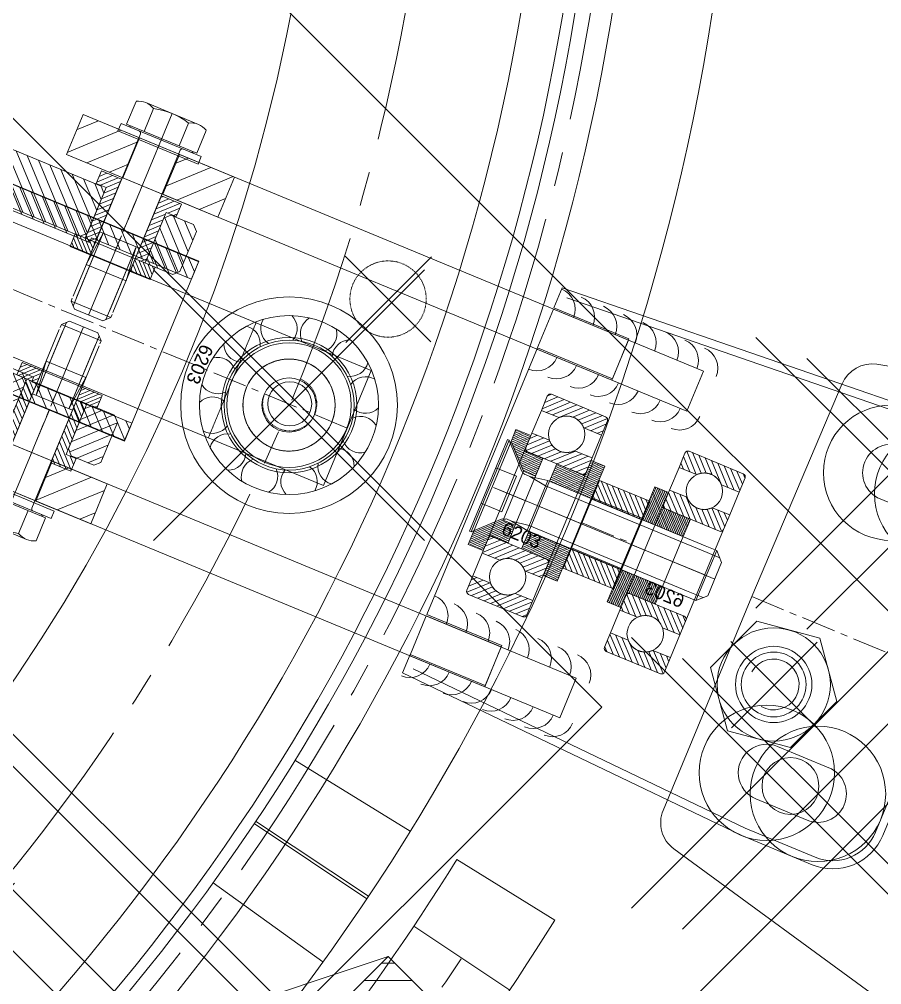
# Model space of a CAD drawing. Extents: x -3873 to 164127, y 7129 to 96529.
# Drawn here: x 84324.3 to 84483.5, y 64057.2 to 64235.5 of the extents above; entities that cross this region are included whole.
import ezdxf

# ---------------------------------------------------------------- set-up
doc = ezdxf.new("R2010")
doc.units = 0
doc.header["$PDMODE"] = 35
doc.header["$PDSIZE"] = 25
for name, pattern in [('CENTER', [50.8, 31.75, -6.35, 6.35, -6.35]), ('CENTRE', [50.8, 31.75, -6.35, 6.35, -6.35]), ('DASHED', [0.2068, 0.1655, -0.0413])]:
    doc.linetypes.add(name, pattern=pattern)
doc.layers.get('0').update_dxf_attribs({"linetype": 'CONTINUOUS'})
doc.layers.get('Defpoints').update_dxf_attribs({"linetype": 'CONTINUOUS'})
doc.layers.add('AM_5', color=3, linetype='CONTINUOUS', lineweight=25)
doc.layers.add('LAYOUT Kromeka', color=1, linetype='CONTINUOUS', lineweight=5)
doc.dimstyles.new('ISO-25$0', dxfattribs={"dimtxt": 2.498, "dimasz": 2.5, "dimexe": 1.25, "dimexo": 0.625, "dimtad": 1, "dimdec": 1, "dimtxsty": 'Standard', "dimcen": 2.5, "dimclrd": 252, "dimclre": 252, "dimclrt": 1, "dimadec": 0, "dimazin": 0, "dimtfac": 1, "dimtmove": 2, "dimatfit": 3, "dimfxl": 0, "dimarcsym": 0})
pattern_1 = [(45, (-51801.0656, 3983.2469), (-1.122532015, 1.122532015), [])]
pattern_2 = [(135, (-61698.3186, -18096.7604), (-2.24506403, -2.24506403), [])]

# ---------------------------------------------------------------- blocks, each defined once
blk = doc.blocks.new('M12-ust')
for p, q in [((-10.46, 6.04), (0, 12.08)), ((0, 12.08), (10.46, 6.04)), ((-10.46, -6.04), (-10.46, 6.04)), ((10.46, 6.04), (10.46, -6.04)), ((0, -12.08), (-10.46, -6.04)), ((10.46, -6.04), (0, -12.08))]:
    blk.add_line(p, q)
for radius in [10.46, 5.98]:
    blk.add_circle((0, 0), radius)
blk.add_arc((0, 0), 4.69, 285.0002, 195)
at = {"flags": 9}
blk.add_attdef('COPYRIGHT', (0, 0), '', height=0.000000000299, dxfattribs=at)
blk = doc.blocks.new('LC-4-UST')
at = {"linetype": 'Continuous', "ltscale": 0.2}
for p, q in [((-17.47, 85), (-17.47, 75)), ((-22.47, 80), (-12.47, 80)), ((-17.47, 25), (-17.47, 15)), ((-22.47, 20), (-12.47, 20))]:
    blk.add_line(p, q, dxfattribs=at)
at = {"lineweight": 25}
blk.add_lwpolyline([(-32.47, 105), (-32.47, -5), (87.52, -5), (87.52, 105)], close=True, dxfattribs=at)
at = {"linetype": 'Continuous', "ltscale": 0.2}
for centre in [(-17.47, 80), (-17.47, 20)]:
    blk.add_circle(centre, 4, dxfattribs=at)
at = {"linetype": 'DASHED', "ltscale": 0.2}
for centre in [(-17.47, 80), (-17.47, 20)]:
    blk.add_arc(centre, 5, 90, 360, dxfattribs=at)
blk = doc.blocks.new('LC KAIDESI-UST')
at = {"linetype": 'Continuous', "ltscale": 0.2}
for p, q in [((-11.19, 357.42), (-11.19, 335.02)), ((89.51, 357.42), (89.51, 335.02)), ((-0.13, 346.22), (-22.54, 346.22)), ((100.57, 346.22), (78.16, 346.22))]:
    blk.add_line(p, q, dxfattribs=at)
at = {"lineweight": 25}
for points in [[(119.84, 370.77), (-142.21, 370.77)], [(119.84, 0), (119.84, 370.77)], [(69.9, 320.83), (-92.27, 320.83)], [(69.9, 216.71), (69.9, 320.83)], [(69.9, 236.18), (-7.62, 236.18)]]:
    blk.add_lwpolyline(points, dxfattribs=at)
at = {"linetype": 'DASHED', "ltscale": 0.2}
blk.add_circle((-11.33, 346.22), 7.05, dxfattribs=at)
at = {"linetype": 'Continuous', "ltscale": 0.2}
blk.add_circle((89.37, 346.22), 7.05, dxfattribs=at)
for name, p in [('M12-ust', (89.37, 346.22)), ('LC-4-UST', (-7.62, 135.39))]:
    blk.add_blockref(name, p, dxfattribs=at)
blk = doc.blocks.new('LC-2-UST')
at = {"linetype": 'Continuous', "ltscale": 0.2}
h = blk.add_hatch(dxfattribs=at)
h.set_pattern_fill('ANSI31', color=256, angle=90, style=0)
h.set_pattern_definition([(135, (6165.523, -26455.2393), (-2.24506403, -2.24506403), [])])
h.paths.add_polyline_path([(-65, 0.71), (-75, 0.71), (-75, 25.71), (-65, 25.71)])
h = blk.add_hatch(dxfattribs=at)
h.set_pattern_fill('ANSI31', color=256, angle=90, style=0)
h.set_pattern_definition([(135, (6305.523, -26455.2772), (-2.24506403, -2.24506403), [])])
h.paths.add_polyline_path([(75, 0.68), (65, 0.68), (65, 25.68), (75, 25.68)])
for p, q in [((65, 25.68), (-65, 25.71)), ((0, -9.15), (0, -1.39)), ((-3.88, -5.27), (3.88, -5.27)), ((0, -28.15), (0, -20.39)), ((-3.88, -24.27), (3.88, -24.27))]:
    blk.add_line(p, q, dxfattribs=at)
for points in [[(-65, 0.71), (-75, 0.71), (-75, 25.71), (-65, 25.71)], [(75, 0.68), (65, 0.68), (65, 25.68), (75, 25.68)]]:
    blk.add_lwpolyline(points, close=True, dxfattribs=at)
blk.add_lwpolyline([(-15, -29.23), (-75, 0.71), (-75, 25.71), (75, 25.68), (75, 0.68), (15, -29.23), (-15, -29.23)], dxfattribs=at)
for centre in [(0, -5.27), (0, -24.27)]:
    blk.add_circle(centre, 3.5, dxfattribs=at)
blk = doc.blocks.new('LC-1-UST')
at = {"linetype": 'Continuous', "ltscale": 0.2}
for p, q in [((-100.24, 15.79, 109.55), (-96.09, -5.09, 109.55)), ((71.89, 15.81, 109.55), (67.74, -5.06, 109.55)), ((-115.29, 12.52, 109.55), (-110.41, -8.2, 109.55)), ((86.93, 12.54, 109.55), (82.06, -8.17, 109.55))]:
    blk.add_line(p, q, dxfattribs=at)
for radius in [441.15, 419.87]:
    blk.add_arc((-14.12, -416.88, 109.55), radius, 76.758, 103.258, dxfattribs=at)
at = {"linetype": 'CENTER', "ltscale": 0.2}
blk.add_arc((-14.12, -416.88, 109.55), 430.51, 78.758, 101.258, dxfattribs=at)
blk = doc.blocks.new('LC kolu-ust')
at = {"linetype": 'Continuous', "ltscale": 0.2, "rotation": 270}
for name, p in [('LC-1-UST', (-7.86, -13.82)), ('LC-2-UST', (-13.05, 0))]:
    blk.add_blockref(name, p, dxfattribs=at)
blk = doc.blocks.new('SW_CENTERMARKSYMBOL_1')
at = {"linetype": 'Continuous', "lineweight": 0}
for p, q in [((0, 2.5), (0, 5)), ((0, 0), (0, 2.5)), ((-2.5, 0), (-5, 0)), ((0, 0), (-2.5, 0)), ((0, 0), (0, -2.5)), ((0, 0), (2.5, 0)), ((2.5, 0), (5, 0)), ((0, -2.5), (0, -5))]:
    blk.add_line(p, q, dxfattribs=at)
blk = doc.blocks.new('SW_CENTERMARKSYMBOL_2')
at = {"linetype": 'Continuous', "lineweight": 0}
for p, q in [((0, 2.5), (0, 5)), ((0, 0), (0, 2.5)), ((-2.5, 0), (-5, 0)), ((0, 0), (-2.5, 0)), ((0, 0), (0, -2.5)), ((0, 0), (2.5, 0)), ((2.5, 0), (5, 0)), ((0, -2.5), (0, -5))]:
    blk.add_line(p, q, dxfattribs=at)
blk = doc.blocks.new('SW_CENTERMARKSYMBOL_3')
at = {"linetype": 'Continuous', "lineweight": 0}
for p, q in [((0, 2.5), (0, 5)), ((0, 0), (0, 2.5)), ((-2.5, 0), (-5, 0)), ((0, 0), (-2.5, 0)), ((0, 0), (0, -2.5)), ((0, 0), (2.5, 0)), ((2.5, 0), (5, 0)), ((0, -2.5), (0, -5))]:
    blk.add_line(p, q, dxfattribs=at)
blk = doc.blocks.new('LC HPS30 kg-SS-UST')
at = {"linetype": 'Continuous', "lineweight": 15}
for p, q in [((0, -9.25), (0, 9.25)), ((0, 9.25), (44.44, 9.25)), ((44.44, -9.25), (44.44, 9.25)), ((44.44, 9.25), (53.49, 9.25)), ((53.49, -9.25), (53.49, 9.25)), ((53.49, 9.25), (76.51, 9.25)), ((76.51, -9.25), (76.51, 9.25)), ((76.51, 9.25), (85.56, 9.25)), ((85.56, -9.25), (85.56, 9.25)), ((85.56, 9.25), (130, 9.25)), ((130, -9.25), (130, 9.25)), ((155, 4), (130, 4)), ((155, 4), (155, -4)), ((130, -4), (155, -4)), ((0, -9.25), (44.44, -9.25)), ((44.44, -9.25), (53.49, -9.25)), ((53.49, -9.25), (76.51, -9.25)), ((76.51, -9.25), (85.56, -9.25)), ((85.56, -9.25), (130, -9.25))]:
    blk.add_line(p, q, dxfattribs=at)
at = {"linetype": 'Continuous', "lineweight": 15, "flags": 128}
blk.add_lwpolyline([(218.7, -3), (218.86, -2.99), (219.4, -2.87), (219.91, -2.6), (220.35, -2.18), (220.71, -1.65), (220.96, -1.03), (221.09, -0.35), (221.09, 0.35), (220.96, 1.03), (220.71, 1.65), (220.35, 2.18), (219.91, 2.6), (219.4, 2.87), (218.86, 2.99), (218.72, 3)], dxfattribs=at)
at = {"linetype": 'Continuous', "lineweight": 15}
for centre in [(13.5, 0), (32.5, 0), (97.5, 0), (116.5, 0)]:
    blk.add_circle(centre, 2.5, dxfattribs=at)
at = {"linetype": 'Continuous', "lineweight": 0}
for centre in [(13.5, 0), (32.5, 0), (97.5, 0), (116.5, 0)]:
    blk.add_arc(centre, 3, 255, 195, dxfattribs=at)
at = {"linetype": 'Continuous', "lineweight": 15}
for points, knots in [([(218.72, 3), (218.2, 3), (217.21, 3), (215.33, 3), (213.2, 3), (210.88, 3), (208.75, 3), (206.84, 3), (205.02, 3), (203.25, 3), (201.45, 3), (199.49, 3), (197.36, 3), (195.07, 3), (192.84, 3), (190.71, 3), (188.74, 3), (186.57, 3), (184.28, 3), (181.89, 3), (179.67, 3), (177.86, 3), (176.41, 3), (175.19, 3), (173.64, 3), (171.91, 3), (170.03, 3), (168.03, 3), (165.87, 3), (163.54, 3), (161.06, 3), (158.17, 3), (156.11, 3), (155, 3)], [0, 0, 0, 0, 0.027794, 0.053234, 0.089685, 0.122831, 0.152906, 0.179806, 0.20336, 0.229271, 0.254031, 0.278987, 0.311497, 0.343968, 0.376127, 0.408171, 0.440798, 0.474313, 0.526211, 0.578644, 0.627524, 0.668786, 0.687114, 0.707655, 0.732627, 0.7628, 0.786691, 0.814654, 0.848013, 0.877605, 0.912088, 0.952494, 1, 1, 1, 1]), ([(155, -3), (155.93, -3), (157.68, -3), (160.15, -3), (162.32, -3), (164.38, -3), (166.34, -3), (168.18, -3), (169.94, -3), (171.58, -3), (173.56, -3), (175.73, -3), (178.12, -3), (180.45, -3), (182.79, -3), (184.98, -3), (187.02, -3), (188.87, -3), (190.84, -3), (192.91, -3), (195.02, -3), (196.92, -3), (198.68, -3), (200.44, -3), (202.57, -3), (204.79, -3), (207.02, -3), (209.17, -3), (211.25, -3), (213.24, -3), (215.09, -3), (216.98, -3), (218.12, -3), (218.72, -3)], [0, 0, 0, 0, 0.039937, 0.074632, 0.104834, 0.131205, 0.161394, 0.186953, 0.208812, 0.236173, 0.258442, 0.298308, 0.341676, 0.390242, 0.441779, 0.493799, 0.527997, 0.56141, 0.593913, 0.6254, 0.655662, 0.684989, 0.706377, 0.729656, 0.759351, 0.795519, 0.823072, 0.853178, 0.885657, 0.911551, 0.938902, 0.968115, 1, 1, 1, 1])]:
    blk.add_open_spline(points, degree=3, knots=knots, dxfattribs=at)
at = {"linetype": 'Continuous', "lineweight": 0}
for name, p in [('SW_CENTERMARKSYMBOL_3', (13.5, 0)), ('SW_CENTERMARKSYMBOL_2', (32.5, 0)), ('SW_CENTERMARKSYMBOL_1', (97.5, 0)), ('SW_CENTERMARKSYMBOL_1', (116.5, 0))]:
    blk.add_blockref(name, p, dxfattribs=at)
blk = doc.blocks.new('LC-MONTAJ-ust')
at = {"linetype": 'Continuous', "ltscale": 0.2}
blk.add_blockref('LC kolu-ust', (-12.51, -0.92, -109.55), dxfattribs=at)
at = {"linetype": 'Continuous', "ltscale": 0.2, "rotation": 179.9999999999999}
blk.add_blockref('LC HPS30 kg-SS-UST', (-17.33, -0.92, -109.55), dxfattribs=at)
blk = doc.blocks.new('LC KAIDESI-MONTAJ-UST')
at = {"linetype": 'Continuous'}
blk.add_blockref('LC KAIDESI-UST', (142.21, -185.39), dxfattribs=at)
at = {"linetype": 'Continuous', "ltscale": 0.2}
blk.add_blockref('LC-MONTAJ-ust', (241.63, 0.92, 109.55), dxfattribs=at)
blk = doc.blocks.new('disli-M4-T192-ust')
at = {"linetype": 'Continuous'}
for radius in [389, 380]:
    blk.add_circle((0, 0), radius, dxfattribs=at)
at = {"linetype": 'CENTER'}
blk.add_circle((0, 0), 385, dxfattribs=at)
blk = doc.blocks.new('*D363')
at = {"layer": 'AM_5', "color": 252, "lineweight": -2, "transparency": 16777216}
for p, q in [((-135.9, 3.96), (-135.9, -2.13)), ((-132.9, 3.96), (-132.9, -2.13)), ((-140.9, -1.63), (-145.9, -1.63)), ((-135.9, -1.63), (-132.9, -1.63)), ((-135.9, -1.63), (-132.9, -1.63)), ((-134.4, -1.63), (-129.3, -18.63)), ((-127.9, -1.63), (-122.9, -1.63)), ((-129.3, -18.63), (-127.3, -18.63))]:
    blk.add_line(p, q, dxfattribs=at)
at = {"layer": 'AM_5', "color": 252, "transparency": 16777216}
for points in [[(-140.9, -0.8), (-140.9, -2.46), (-135.9, -1.63)], [(-127.9, -0.8), (-127.9, -2.46), (-132.9, -1.63)]]:
    blk.add_solid(points, dxfattribs=at)
at = {"layer": 'Defpoints', "color": 0, "transparency": 16777216}
for p in [(-135.9, 6.96), (-132.9, 6.96), (-132.9, -1.63)]:
    blk.add_point(p, dxfattribs=at)
at = {"layer": 'AM_5', "color": 1, "transparency": 16777216, "insert": (-122.97, -18.63), "char_height": 10, "attachment_point": 5}
blk.add_mtext('3', dxfattribs=at)
blk = doc.blocks.new('tarti kolu-ust')
at = {"linetype": 'Continuous', "ltscale": 0.2}
h = blk.add_hatch(dxfattribs=at)
h.set_pattern_fill('ANSI31', color=256, scale=0.5, angle=90, style=0)
h.set_pattern_definition([(135, (-18095.7796, -7390.7537), (-1.12253202, -1.12253202), [])])
h.paths.add_polyline_path([(-11.37, 0), (-12.37, 1), (-12.37, 9), (-11.37, 10), (-7.38, 10), (-6.38, 9), (-6.38, 1), (-7.38, 0)])
h.paths.add_polyline_path([(52.65, 0), (53.65, 1), (53.65, 9), (52.65, 10), (6.63, 10), (5.63, 9), (5.63, 1), (6.63, 0)])
h.paths.add_polyline_path([(66.65, -0.05), (65.65, 0.95), (65.65, 8.95), (66.65, 9.95), (71.15, 10), (72.15, 9), (72.15, 1), (71.15, 0)])
at = {"linetype": 'CENTRE', "ltscale": 0.2}
for p, q in [((-0.37, 10, 219.1), (-0.37, 0, 219.1)), ((59.65, 10, 219.1), (59.65, 0, 219.1))]:
    blk.add_line(p, q, dxfattribs=at)
at = {"linetype": 'Continuous', "ltscale": 0.2, "elevation": 219.1}
for points in [[(-11.37, 0), (-12.37, 1), (-12.37, 9), (-11.37, 10), (-7.38, 10), (-6.38, 9), (-6.38, 1), (-7.38, 0), (-11.37, 0)], [(66.65, -0.05), (65.65, 0.95), (65.65, 8.95), (66.65, 9.95), (71.15, 10), (72.15, 9), (72.15, 1), (71.15, 0), (66.65, -0.05)]]:
    blk.add_lwpolyline(points, dxfattribs=at)
at = {"linetype": 'Continuous', "ltscale": 0.2}
blk.add_lwpolyline([(52.65, 0), (53.65, 1), (53.65, 9), (52.65, 10), (6.63, 10), (5.63, 9), (5.63, 1), (6.63, 0), (52.65, 0)], dxfattribs=at)
blk = doc.blocks.new('6203 burcu-yan')
at = {"linetype": 'Continuous', "ltscale": 0.2}
for radius in [11.5, 5.01]:
    blk.add_circle((0, 0), radius, dxfattribs=at)
at = {"linetype": 'DASHED', "ltscale": 0.2}
blk.add_circle((0, 0), 8.5, dxfattribs=at)
at = {"linetype": 'Continuous', "ltscale": 0.2}
blk.add_point((0, 0), dxfattribs=at)
blk = doc.blocks.new('LC-yuksuk-ust')
at = {"linetype": 'Continuous', "ltscale": 0.2}
h = blk.add_hatch(dxfattribs=at)
h.set_pattern_fill('ANSI31', color=256, scale=0.25, angle=90, style=0)
h.set_pattern_definition([(135, (-18250.6606, -7139.9827), (-0.561266008, -0.561266008), [])])
h.paths.add_polyline_path([(17.68, 8), (20.18, 8), (20.18, 6), (30.28, 6), (30.28, 4), (17.68, 4)])
h.paths.add_polyline_path([(17.68, -8), (20.18, -8), (20.18, -6), (30.28, -6), (30.28, -4), (17.68, -4)])
h = blk.add_hatch(dxfattribs=at)
h.set_pattern_fill('ANSI31', color=256, scale=0.2, style=0)
h.set_pattern_definition([(45, (-18363.49535, -7617.1433), (-0.449012806, 0.449012806), [])])
h.paths.add_polyline_path([(30.28, 4), (30.28, 8), (32.78, 8), (32.78, 4)])
h.paths.add_polyline_path([(30.28, -8), (30.28, -4), (32.78, -4), (32.78, -8)])
blk.add_line((30.28, 4), (32.78, 4), dxfattribs=at)
at = {"linetype": 'CENTRE', "ltscale": 0.2}
blk.add_line((17.68, 0), (30.28, 0), dxfattribs=at)
at = {"linetype": 'Continuous', "ltscale": 0.2}
for points in [[(17.68, 8), (20.18, 8), (20.18, 6), (30.28, 6), (30.28, 4), (17.68, 4), (17.68, 8)], [(17.68, -8), (20.18, -8), (20.18, -6), (30.28, -6), (30.28, -4), (17.68, -4), (17.68, -8)]]:
    blk.add_lwpolyline(points, dxfattribs=at)
for points in [[(30.28, 8), (30.28, 4), (32.78, 4), (32.78, 8)], [(30.28, 8), (30.28, -8), (32.78, -8), (32.78, 8)], [(30.28, 4), (30.28, 8), (32.78, 8), (32.78, 4)], [(30.28, -4), (30.28, -8), (32.78, -8), (32.78, -4)], [(30.28, -8), (30.28, -4), (32.78, -4), (32.78, -8)]]:
    blk.add_lwpolyline(points, close=True, dxfattribs=at)
blk = doc.blocks.new('M8X35-15')
for p, q in [((-7, 4.84, -36.52), (-7, 0.27, -36.52)), ((5.25, 5.31, -36.52), (-5.25, 5.31, -36.52)), ((-3.5, 0.27, -36.52), (-3.5, 4.84, -36.52)), ((-3.5, 4.84, -36.52), (-3.5, 0.27, -36.52)), ((3.5, 0.27, -36.52), (3.5, 4.84, -36.52)), ((3.5, 4.84, -36.52), (3.5, 0.27, -36.52)), ((7, 0.27, -36.52), (7, 4.84, -36.52)), ((-7, 0.27), (-6.33, 0.27)), ((-7, 0.27), (7, 0.27)), ((-6.06, 0), (6.06, 0)), ((-3.98, -0.4, -36.52), (-3.98, -32.86, -36.52)), ((3.98, -0.4, -36.52), (3.98, -32.86, -36.52)), ((-3.98, -26.52, -36.52), (-3.27, -20, -36.52)), ((-3.98, -20, -36.52), (3.98, -20, -36.52)), ((-3.27, -20), (-3.27, -32.86)), ((-3.27, -20, -36.52), (-3.27, -33.26, -36.52)), ((3.98, -26.52, -36.52), (3.27, -20, -36.52)), ((3.27, -20), (3.27, -33.26)), ((3.27, -20, -36.52), (3.27, -32.86, -36.52)), ((-3.98, -26.52, -36.52), (3.98, -26.52, -36.52)), ((-3.98, -33.26), (-3.98, -33.84)), ((-3.98, -33.84, -36.52), (-2.82, -35, -36.52)), ((3.98, -33.84, -36.52), (-3.98, -33.84, -36.52)), ((-3.27, -33.26), (-3.27, -34.55)), ((2.82, -35, -36.52), (3.98, -33.84, -36.52)), ((3.27, -33.26), (3.27, -34.55)), ((3.98, -33.26), (3.98, -33.84)), ((3.98, -33.84), (3.98, -33.26)), ((-2.82, -35, -36.52), (2.82, -35, -36.52))]:
    blk.add_line(p, q)
at = {"linetype": 'CENTRE', "ltscale": 0.5}
blk.add_line((0, -35, -36.52), (0, 5.31, -36.52), dxfattribs=at)
at = {"linetype": 'Continuous', "ltscale": 0.5, "elevation": -36.52}
blk.add_lwpolyline([(8.01, -1.5), (8.01, 0), (-8.01, 0), (-8.01, -1.5)], close=True, dxfattribs=at)
for centre, radius, start, end in [((-5.25, 1.81, -36.52), 3.5, 60.0002, 119.9998), ((0, -7.99, -36.52), 13.3, 74.7387, 105.2613), ((5.25, 1.81, -36.52), 3.5, 60.0002, 119.9998), ((-6.06, 0.27, -36.52), 0.266, 180.0244, 269.9742), ((6.06, 0.27, -36.52), 0.265, 269.994, 0.0017), ((-4.38, -0.4, -36.52), 0.398, 0.0017, 89.9983), ((4.38, -0.4, -36.52), 0.398, 90.0017, 179.9983)]:
    blk.add_arc(centre, radius, start, end)
at = {"text_generation_flag": 4, "flags": 9}
blk.add_attdef('COPYRIGHT', (0, 0), '', height=6.637954935112214e-11, rotation=180, dxfattribs=at)
blk = doc.blocks.new('araba-govde-YENI-ust')
at = {"ltscale": 0.2}
h = blk.add_hatch(dxfattribs=at)
h.set_pattern_fill('ANSI31', color=256, scale=0.5, style=0)
h.set_pattern_definition(pattern_1)
h.paths.add_polyline_path([(-15.02, 14.59), (4.97, 14.59), (4.97, 18.19), (-80.02, 18.06), (-80.02, 14.59), (-60.02, 14.59), (-60.02, 13.66), (-15.02, 13.66)])
h = blk.add_hatch(dxfattribs=at)
h.set_pattern_fill('ANSI31', color=256, scale=0.5, style=0)
h.set_pattern_definition(pattern_1)
h.paths.add_polyline_path([(-80.02, -14.21), (-80.02, -17.68), (4.97, -17.81), (4.97, -14.21), (-15.02, -14.21), (-15.02, -13.28), (-60.02, -13.28), (-60.02, -14.21)])
at = {"linetype": 'DASHED', "ltscale": 0.2}
for p, q in [((-94.11, 11.7, 83.99), (-94.11, -11.32, 83.99)), ((-9, 11.7, -36.52), (-9, -11.32, -36.52)), ((-1, 11.7, -36.52), (-1, -11.32, -36.52))]:
    blk.add_line(p, q, dxfattribs=at)
at = {"linetype": 'Continuous', "ltscale": 0.2}
for p, q in [((-8, 11.7, 109.55), (-8, -11.32, 109.55)), ((-2, 11.7, 109.55), (-2, -11.32, 109.55))]:
    blk.add_line(p, q, dxfattribs=at)
at = {"linetype": 'CENTRE', "ltscale": 0.2}
for p, q in [((-5, 11.7, -109.55), (-5, -11.32, 109.55)), ((-117.11, 0.19, 146.07), (4.97, 0.19))]:
    blk.add_line(p, q, dxfattribs=at)
at = {"linetype": 'Continuous', "ltscale": 0.2, "elevation": 109.55}
for points in [[(-80.03, -17.81), (-80.03, 18.19), (4.97, 18.19), (4.97, -17.81)], [(-117.11, -11.32), (-117.11, 11.7), (4.97, 11.7), (4.97, -11.32)]]:
    blk.add_lwpolyline(points, close=True, dxfattribs=at)
at = {"linetype": 'Continuous', "ltscale": 0.2}
for points, elevation in [([(-80.03, 18.19), (-80.02, 14.64)], 146.07), ([(-80.02, 18.19), (-80.02, 14.59), (-60.02, 14.59), (-60.02, 13.66), (-15.02, 13.66), (-15.02, 14.59), (4.97, 14.59), (4.97, 18.19), (-80.03, 18.06)], 109.55), ([(-80.02, -17.81), (-80.02, -14.21), (-60.02, -14.21), (-60.02, -13.28), (-15.02, -13.28), (-15.02, -14.21), (4.97, -14.21), (4.97, -17.81), (-80.03, -17.68)], 109.55)]:
    blk.add_lwpolyline(points, dxfattribs=dict(at, elevation=elevation))
for points in [[(-80.02, 14.64), (-80.02, 14.59), (-60.02, 14.59), (-60.02, 13.66), (-15.02, 13.66), (-15.02, 14.59), (4.97, 14.59)], [(-80.02, -14.21), (-80.02, -14.21), (-60.02, -14.21), (-60.02, -13.28), (-15.02, -13.28), (-15.02, -14.21), (4.97, -14.21)]]:
    blk.add_lwpolyline(points, dxfattribs=at)
blk.add_circle((-105.59, 0.26, 182.58), 4.06, dxfattribs=at)
at = {"linetype": 'DASHED', "ltscale": 0.2}
blk.add_arc((-105.59, 0.26, 182.58), 5, 90, 0, dxfattribs=at)
blk = doc.blocks.new('6203-ust')
at = {"ltscale": 0.5}
for radius in [20, 16.54, 12, 8.5]:
    blk.add_circle((0, 0), radius, dxfattribs=at)
at = {"linetype": 'Continuous', "ltscale": 0.2}
for centre, start, end in [((0, 14.25), 142.0484, 227.1112), ((0, 14.25), 312.8888, 37.9516), ((-7.13, 12.34), 342.8888, 67.9516), ((7.12, 12.34), 112.0484, 197.1112), ((-7.13, 12.34), 172.0484, 257.1112), ((7.12, 12.34), 282.8888, 7.9516), ((-12.34, 7.12), 12.8888, 97.9516), ((12.34, 7.12), 82.0484, 167.1112), ((-12.34, 7.12), 202.0484, 287.1112), ((12.34, 7.12), 252.8888, 337.9516), ((-14.25, 0), 42.8888, 127.9516), ((14.25, 0), 52.0484, 137.1112), ((-14.25, 0), 232.0484, 317.1112), ((14.25, 0), 222.8888, 307.9516), ((-12.34, -7.13), 72.8888, 157.9516), ((12.34, -7.13), 22.0484, 107.1112), ((-12.34, -7.13), 262.0484, 347.1112), ((12.34, -7.13), 192.8888, 277.9516), ((-7.13, -12.34), 102.8888, 187.9516), ((7.12, -12.34), 352.0484, 77.1112), ((-7.13, -12.34), 292.0484, 17.1112), ((0, -14.25), 132.8888, 217.9516), ((0, -14.25), 322.0484, 47.1112), ((7.12, -12.34), 162.8888, 247.9516)]:
    blk.add_arc(centre, 3.37, start, end, dxfattribs=at)
at = {"linetype": 'Continuous', "ltscale": 0.2, "insert": (-4.36, -16.84), "char_height": 2.5, "width": 18.5007, "attachment_point": 1}
blk.add_mtext('{6203}', dxfattribs=at)
blk = doc.blocks.new('6203-yan')
for p, q in [((-6, 16.86, -36.52), (-2.86, 20, -36.52)), ((-6, 18.13, -36.52), (-4.13, 20, -36.52)), ((-6, 19.39, -36.52), (-5.39, 20, -36.52)), ((-5.4, 20, -36.52), (5.4, 20, -36.52)), ((-5.05, 16.54, -36.52), (-1.59, 20, -36.52)), ((-3.78, 16.54, -36.52), (-0.32, 20, -36.52)), ((-2.51, 16.54, -36.52), (0.95, 20, -36.52)), ((-0.17, 17.62, -36.52), (2.21, 20, -36.52)), ((0.96, 17.48, -36.52), (3.48, 20, -36.52)), ((1.83, 17.08, -36.52), (4.75, 20, -36.52)), ((2.56, 16.54, -36.52), (5.83, 19.82, -36.52)), ((-6, 16.54, -36.52), (-6, 19.4, -36.52)), ((3.82, 16.54, -36.52), (6, 18.72, -36.52)), ((6, 19.4, -36.52), (6, 16.54, -36.52)), ((-2.48, 16.54, -36.52), (-6, 16.54, -36.52)), ((-6, 16.54, -36.52), (-6, 12, -36.52)), ((6, 16.54, -36.52), (2.48, 16.54, -36.52)), ((5.09, 16.54, -36.52), (6, 17.45, -36.52)), ((6, 12, -36.52), (6, 16.54, -36.52)), ((-2.51, 12, -36.52), (-6, 12, -36.52)), ((-6, 12, -36.52), (-6, 9.1, -36.52)), ((-6, 9.65, -36.52), (-3.65, 12, -36.52)), ((-6, 10.92, -36.52), (-4.92, 12, -36.52)), ((-5.76, 8.62, -36.52), (-2.45, 11.93, -36.52)), ((-4.62, 8.5, -36.52), (-1.75, 11.37, -36.52)), ((-3.35, 8.5, -36.52), (-0.86, 10.99, -36.52)), ((-2.08, 8.5, -36.52), (0.31, 10.89, -36.52)), ((-0.81, 8.5, -36.52), (2.69, 12, -36.52)), ((0.46, 8.5, -36.52), (3.96, 12, -36.52)), ((1.72, 8.5, -36.52), (5.22, 12, -36.52)), ((6, 12, -36.52), (2.51, 12, -36.52)), ((2.99, 8.5, -36.52), (6, 11.51, -36.52)), ((6, 9.1, -36.52), (6, 12, -36.52)), ((-6, 9.1), (-6, -9.1)), ((4.26, 8.5, -36.52), (6, 10.24, -36.52)), ((5.54, 8.52, -36.52), (5.98, 8.96, -36.52)), ((6, -9.1), (6, 9.1)), ((-5.4, 8.5, -36.52), (5.4, 8.5, -36.52)), ((-6, 0), (6, 0)), ((-6, -11.9, -36.52), (-2.6, -8.5, -36.52)), ((-6, -10.63, -36.52), (-3.87, -8.5, -36.52)), ((-6, -9.37, -36.52), (-5.13, -8.5, -36.52)), ((-5.4, -8.5, -36.52), (5.4, -8.5, -36.52)), ((-4.83, -12, -36.52), (-1.33, -8.5, -36.52)), ((-3.56, -12, -36.52), (-0.06, -8.5, -36.52)), ((-1.55, -11.25, -36.52), (1.21, -8.5, -36.52)), ((0.1, -10.88, -36.52), (2.47, -8.5, -36.52)), ((1.16, -11.08, -36.52), (3.74, -8.5, -36.52)), ((1.99, -11.52, -36.52), (5.01, -8.5, -36.52)), ((2.78, -12, -36.52), (5.94, -8.84, -36.52)), ((-6, -12, -36.52), (-6, -9.1, -36.52)), ((4.05, -12, -36.52), (6, -10.05, -36.52)), ((6, -9.1, -36.52), (6, -12, -36.52)), ((-6, -12, -36.52), (-6, -16.54, -36.52)), ((-2.51, -12, -36.52), (-6, -12, -36.52)), ((6, -12, -36.52), (2.51, -12, -36.52)), ((5.31, -12, -36.52), (6, -11.31, -36.52)), ((6, -16.54, -36.52), (6, -12, -36.52)), ((-6, -16.54, -36.52), (-6, -19.4, -36.52)), ((-2.48, -16.54, -36.52), (-6, -16.54, -36.52)), ((-6, -18.64, -36.52), (-3.9, -16.54, -36.52)), ((-6, -17.37, -36.52), (-5.17, -16.54, -36.52)), ((-5.87, -19.78, -36.52), (-2.63, -16.54, -36.52)), ((-4.82, -20, -36.52), (-1.88, -17.05, -36.52)), ((-3.55, -20, -36.52), (-1.02, -17.46, -36.52)), ((-2.29, -20, -36.52), (0.09, -17.62, -36.52)), ((-1.02, -20, -36.52), (2.06, -16.92, -36.52)), ((0.25, -20, -36.52), (3.71, -16.54, -36.52)), ((1.52, -20, -36.52), (4.98, -16.54, -36.52)), ((6, -16.54, -36.52), (2.48, -16.54, -36.52)), ((2.79, -20, -36.52), (6, -16.79, -36.52)), ((6, -19.4, -36.52), (6, -16.54, -36.52)), ((4.05, -20, -36.52), (6, -18.05, -36.52)), ((5.32, -20, -36.52), (6, -19.32, -36.52)), ((-5.4, -20, -36.52), (5.4, -20, -36.52))]:
    blk.add_line(p, q)
for centre in [(0, 14.25, -36.52), (0, -14.25, -36.52)]:
    blk.add_circle(centre, 3.37)
for centre, radius, start, end in [((-5.4, 19.4, -36.52), 0.6, 90, 180), ((5.4, 19.4, -36.52), 0.6, 0, 90), ((0, 14.25), 3.37, 135.6758, 137.2485), ((0, 14.25), 3.37, 132.0758, 133.8758), ((0, 14.25), 3.37, 128.4758, 130.2758), ((0, 14.25), 3.37, 124.8758, 126.6758), ((0, 14.25), 3.37, 121.2758, 123.0758), ((0, 14.25), 3.37, 117.6758, 119.4758), ((0, 14.25), 3.37, 114.0758, 115.8758), ((0, 14.25), 3.37, 110.4758, 112.2758), ((0, 14.25), 3.37, 106.8758, 108.6758), ((0, 14.25), 3.37, 103.2758, 105.0758), ((0, 14.25), 3.37, 99.6758, 101.4758), ((0, 14.25), 3.37, 96.0758, 97.8758), ((0, 14.25), 3.37, 92.4758, 94.2758), ((0, 14.25), 3.37, 88.8758, 90.6758), ((0, 14.25), 3.37, 85.2758, 87.0758), ((0, 14.25), 3.37, 81.6758, 83.4758), ((0, 14.25), 3.37, 78.0758, 79.8758), ((0, 14.25), 3.37, 74.4758, 76.2758), ((0, 14.25), 3.37, 70.8758, 72.6758), ((0, 14.25), 3.37, 67.2758, 69.0758), ((0, 14.25), 3.37, 63.6758, 65.4758), ((0, 14.25), 3.37, 60.0758, 61.8758), ((0, 14.25), 3.37, 56.4758, 58.2758), ((0, 14.25), 3.37, 52.8758, 54.6758), ((0, 14.25), 3.37, 49.2758, 51.0758), ((0, 14.25), 3.37, 45.6758, 47.4758), ((0, 14.25), 3.37, 42.7515, 43.8758), ((0, 14.25), 3.37, 221.8331, 223.4166), ((0, 14.25), 3.37, 225.2166, 227.0166), ((0, 14.25), 3.37, 228.8166, 230.6166), ((0, 14.25), 3.37, 232.4166, 234.2166), ((0, 14.25), 3.37, 236.0166, 237.8166), ((0, 14.25), 3.37, 239.6166, 241.4166), ((0, 14.25), 3.37, 243.2166, 245.0166), ((0, 14.25), 3.37, 246.8166, 248.6166), ((0, 14.25), 3.37, 250.4166, 252.2166), ((0, 14.25), 3.37, 254.0166, 255.8166), ((0, 14.25), 3.37, 257.6166, 259.4166), ((0, 14.25), 3.37, 261.2166, 263.0166), ((0, 14.25), 3.37, 264.8166, 266.6166), ((0, 14.25), 3.37, 268.4166, 270.2166), ((0, 14.25), 3.37, 272.0166, 273.8166), ((0, 14.25), 3.37, 275.6166, 277.4166), ((0, 14.25), 3.37, 279.2166, 281.0166), ((0, 14.25), 3.37, 282.8166, 284.6166), ((0, 14.25), 3.37, 286.4166, 288.2166), ((0, 14.25), 3.37, 290.0166, 291.8166), ((0, 14.25), 3.37, 293.6166, 295.4166), ((0, 14.25), 3.37, 297.2166, 299.0166), ((0, 14.25), 3.37, 300.8166, 302.6166), ((0, 14.25), 3.37, 304.4166, 306.2166), ((0, 14.25), 3.37, 308.0166, 309.8166), ((0, 14.25), 3.37, 311.6166, 313.4166), ((0, 14.25), 3.37, 315.2166, 318.1669), ((-5.4, 9.1, -36.52), 0.6, 180, 270), ((5.4, 9.1, -36.52), 0.6, 270, 0), ((-5.4, -9.1, -36.52), 0.6, 90, 180), ((5.4, -9.1, -36.52), 0.6, 0, 90), ((0, -14.25), 3.37, 135.2166, 138.1669), ((0, -14.25), 3.37, 131.6166, 133.4166), ((0, -14.25), 3.37, 128.0166, 129.8166), ((0, -14.25), 3.37, 124.4166, 126.2166), ((0, -14.25), 3.37, 120.8166, 122.6166), ((0, -14.25), 3.37, 117.2166, 119.0166), ((0, -14.25), 3.37, 113.6166, 115.4166), ((0, -14.25), 3.37, 110.0166, 111.8166), ((0, -14.25), 3.37, 106.4166, 108.2166), ((0, -14.25), 3.37, 102.8166, 104.6166), ((0, -14.25), 3.37, 99.2166, 101.0166), ((0, -14.25), 3.37, 95.6166, 97.4166), ((0, -14.25), 3.37, 92.0166, 93.8166), ((0, -14.25), 3.37, 88.4166, 90.2166), ((0, -14.25), 3.37, 84.8166, 86.6166), ((0, -14.25), 3.37, 81.2166, 83.0166), ((0, -14.25), 3.37, 77.6166, 79.4166), ((0, -14.25), 3.37, 74.0166, 75.8166), ((0, -14.25), 3.37, 70.4166, 72.2166), ((0, -14.25), 3.37, 66.8166, 68.6166), ((0, -14.25), 3.37, 63.2166, 65.0166), ((0, -14.25), 3.37, 59.6166, 61.4166), ((0, -14.25), 3.37, 56.0166, 57.8166), ((0, -14.25), 3.37, 52.4166, 54.2166), ((0, -14.25), 3.37, 48.8166, 50.6166), ((0, -14.25), 3.37, 45.2166, 47.0166), ((0, -14.25), 3.37, 41.8331, 43.4166), ((0, -14.25), 3.37, 222.7515, 223.8758), ((0, -14.25), 3.37, 225.6758, 227.4758), ((0, -14.25), 3.37, 229.2758, 231.0758), ((0, -14.25), 3.37, 232.8758, 234.6758), ((0, -14.25), 3.37, 236.4758, 238.2758), ((0, -14.25), 3.37, 240.0758, 241.8758), ((0, -14.25), 3.37, 243.6758, 245.4758), ((0, -14.25), 3.37, 247.2758, 249.0758), ((0, -14.25), 3.37, 250.8758, 252.6758), ((0, -14.25), 3.37, 254.4758, 256.2758), ((0, -14.25), 3.37, 258.0758, 259.8758), ((0, -14.25), 3.37, 261.6758, 263.4758), ((0, -14.25), 3.37, 265.2758, 267.0758), ((0, -14.25), 3.37, 268.8758, 270.6758), ((0, -14.25), 3.37, 272.4758, 274.2758), ((0, -14.25), 3.37, 276.0758, 277.8758), ((0, -14.25), 3.37, 279.6758, 281.4758), ((0, -14.25), 3.37, 283.2758, 285.0758), ((0, -14.25), 3.37, 286.8758, 288.6758), ((0, -14.25), 3.37, 290.4758, 292.2758), ((0, -14.25), 3.37, 294.0758, 295.8758), ((0, -14.25), 3.37, 297.6758, 299.4758), ((0, -14.25), 3.37, 301.2758, 303.0758), ((0, -14.25), 3.37, 304.8758, 306.6758), ((0, -14.25), 3.37, 308.4758, 310.2758), ((0, -14.25), 3.37, 312.0758, 313.8758), ((0, -14.25), 3.37, 315.6758, 317.2485), ((-5.4, -19.4, -36.52), 0.6, 180, 270), ((5.4, -19.4, -36.52), 0.6, 270, 0)]:
    blk.add_arc(centre, radius, start, end)
at = {"linetype": 'Continuous', "ltscale": 0.2, "insert": (-4.27, -4.9, -36.52), "char_height": 2.5, "width": 15.8062, "attachment_point": 1}
blk.add_mtext('{6203}', dxfattribs=at)
blk = doc.blocks.new('6203 burcu-ust')
at = {"linetype": 'Continuous', "ltscale": 0.2}
h = blk.add_hatch(dxfattribs=at)
h.set_pattern_fill('ANSI31', color=256, scale=0.1, angle=90, style=0)
h.set_pattern_definition([(135, (-24387.67994, -11654.08303), (-0.224506403, -0.224506403), [])])
h.paths.add_polyline_path([(0, 11.5), (2.75, 11.5), (2.75, 8.5), (8.34, 8.5), (8.34, 5.01), (0, 5)])
h.paths.add_polyline_path([(0, -5), (0, -11.49), (2.75, -11.49), (2.75, -8.49), (8.34, -8.49), (8.34, -4.99)])
for p, q in [((0, -5), (0, 5)), ((8.34, -4.99), (8.34, 5.01))]:
    blk.add_line(p, q, dxfattribs=at)
at = {"linetype": 'CENTRE', "ltscale": 0.2}
blk.add_line((0, 0), (8.34, 0), dxfattribs=at)
at = {"linetype": 'Continuous', "ltscale": 0.2}
for points in [[(0, 11.5), (2.75, 11.5), (2.75, 8.5), (8.34, 8.5), (8.34, 5.01), (0, 5), (0, 11.5)], [(0, -5), (0, -11.49), (2.75, -11.49), (2.75, -8.49), (8.34, -8.49), (8.34, -4.99), (0, -5)]]:
    blk.add_lwpolyline(points, dxfattribs=at)
blk = doc.blocks.new('6203 yuksuk-ust')
at = {"linetype": 'Continuous', "ltscale": 0.2}
h = blk.add_hatch(dxfattribs=at)
h.set_pattern_fill('ANSI31', color=256, scale=0.1, angle=90, style=0)
h.set_pattern_definition([(135, (-24386.41534, -11543.984), (-0.224506403, -0.224506403), [])])
h.paths.add_polyline_path([(0, 4.9), (0, 8.4), (3.66, 8.4), (3.66, 11.5), (6.66, 11.5), (6.65, 9.11), (2.44, 4.9)])
h.paths.add_polyline_path([(0, -4.9), (0, -8.4), (3.66, -8.4), (3.65, -11.5), (6.65, -11.5), (6.65, -9.11), (2.44, -4.9)])
for p, q in [((6.65, -9.11), (6.65, 9.11)), ((0, -4.9), (0, 4.9)), ((2.44, -4.9), (2.44, 4.9))]:
    blk.add_line(p, q, dxfattribs=at)
at = {"linetype": 'CENTRE', "ltscale": 0.2}
blk.add_line((0, 0), (6.65, 0), dxfattribs=at)
at = {"linetype": 'Continuous', "ltscale": 0.2}
for points in [[(0, 4.9), (0, 8.4), (3.66, 8.4), (3.66, 11.5), (6.66, 11.5), (6.65, 9.11), (2.44, 4.9), (0, 4.9)], [(0, -4.9), (0, -8.4), (3.66, -8.4), (3.65, -11.5), (6.65, -11.5), (6.65, -9.11), (2.44, -4.9), (0, -4.9)]]:
    blk.add_lwpolyline(points, dxfattribs=at)
blk = doc.blocks.new('M10-40-havsa basli-imbus-yan')
for p, q in [((-3.33, 45.19), (-5, 43.52)), ((3.33, 45.19), (-3.33, 45.19)), ((0, 2.33, -21.91), (0, 45.19)), ((5, 43.52), (3.33, 45.19)), ((-5, 41.21), (-5, 43.52)), ((-5, 43.52), (-5, 41.21)), ((-5, 43.52), (5, 43.52)), ((-3.98, 41.21), (-3.98, 44.54)), ((3.98, 41.21), (3.98, 44.54)), ((5, 41.21), (5, 43.52)), ((-5, 9.75, -21.91), (-5, 41.21)), ((-3.98, 9.75, -21.91), (-3.98, 41.21)), ((3.98, 9.75, -21.91), (3.98, 41.21)), ((5, 9.75, -21.91), (5, 41.21)), ((-4.46, 6.41, -21.91), (-5, 9.75, -21.91)), ((5, 9.75), (-5, 9.75)), ((-4.46, 6.41, -21.91), (-3.98, 9.75, -21.91)), ((4.46, 6.41, -21.91), (3.98, 9.75, -21.91)), ((4.46, 6.41, -21.91), (5, 9.75, -21.91)), ((-4.46, 5.41, -21.91), (-4.46, 6.41, -21.91)), ((4.46, 5.41, -21.91), (4.46, 6.41, -21.91)), ((-4.75, 4.71, -21.91), (-9.17, 0.29, -21.91)), ((-3.55, 4.1, -21.91), (-3.55, 0, -21.91)), ((-3.55, 4.1, -21.91), (3.55, 4.1, -21.91)), ((3.55, 0, -21.91), (3.55, 4.1, -21.91)), ((4.75, 4.71, -21.91), (9.17, 0.29, -21.91)), ((-9.17, 0.29), (-9.17, 0)), ((-1.33, 0.29, -21.91), (-9.17, 0.29, -21.91)), ((-9.17, 0, -21.91), (0, 0, -21.91)), ((1.33, 0.29), (-1.33, 0.29)), ((9.17, 0, -21.91), (0, 0, -21.91)), ((9.17, 0.29, -21.91), (1.33, 0.29, -21.91)), ((9.17, 0.29), (9.17, 0))]:
    blk.add_line(p, q)
for centre, start, end in [((-6.38, 5.8, -21.91), 326.2599, 348.7444), ((2.83, 4.32, -21.91), 11.2529, 33.7428)]:
    blk.add_arc(centre, 1.96, start, end)
at = {"text_generation_flag": 2, "flags": 9}
blk.add_attdef('COPYRIGHT', (0, 0.29), '', height=0.000000000167, rotation=180, dxfattribs=at)
blk = doc.blocks.new('carrier-tablasi-ust')
at = {"linetype": 'Continuous', "ltscale": 0.2}
for points in [[(-83.41, 42.85), (-69.38, 42.85), (0, 38.68), (0, 34.66), (-14.99, 34.66), (-14.99, 26.67), (0, 26.67), (0, -26.67), (-14.99, -26.67), (-14.99, -34.66), (0, -34.66), (0, -38.34), (-69.38, -42.14), (-83.41, -42.14, -0.414214), (-93.41, -32.14), (-93.41, 32.85, -0.414214), (-83.41, 42.85, 0)], [(-1.5, -36.92), (-69.42, -40.64), (-83.41, -40.64, -0.414214), (-91.91, -32.14), (-91.91, 32.85, -0.414214), (-83.41, 41.35), (-69.43, 41.35), (-1.5, 37.27)]]:
    blk.add_lwpolyline(points, format="xyb", dxfattribs=at)
for points, elevation in [([(-79.41, 35.6), (-69.17, 35.6, -1), (-69.17, 25.1), (-79.41, 25.1, -1), (-79.41, 35.6)], -36.52), ([(-79.41, -24.39), (-69.17, -24.39, -1), (-69.17, -34.89), (-79.41, -34.89, -1), (-79.41, -24.39)], -18.26)]:
    blk.add_lwpolyline(points, format="xyb", dxfattribs=dict(at, elevation=elevation))
at = {"linetype": 'Continuous', "ltscale": 0.2, "elevation": 171.63}
blk.add_lwpolyline([(-30.04, 4.97), (-19.97, 4.97), (-19.97, -5.08), (-30.04, -5.08)], close=True, dxfattribs=at)
at = {"linetype": 'Continuous', "ltscale": 0.2}
for p in [(-79.41, 30.35, -36.52), (-69.17, 30.35, -18.26), (-79.41, -29.64, -36.52), (-69.17, -29.64, -18.26)]:
    blk.add_point(p, dxfattribs=at)
blk = doc.blocks.new('tarti-kolu-YENI-ust')
at = {"linetype": 'Continuous', "ltscale": 0.2}
h = blk.add_hatch(dxfattribs=at)
h.set_pattern_fill('ANSI31', color=256, angle=90, style=0)
h.set_pattern_definition(pattern_2)
h.paths.add_polyline_path([(94, 34.66), (94, 26.67), (82.74, 26.67), (82.74, 34.66)])
h.paths.add_polyline_path([(74.74, 34.66), (74.74, 26.67), (63.74, 26.67), (63.74, 34.66)])
at = {"ltscale": 0.2}
h = blk.add_hatch(dxfattribs=at)
h.set_pattern_fill('ANSI31', color=256, scale=0.25, style=0)
h.set_pattern_definition([(45, (-50720.6366, 3219.0636), (-0.561266008, 0.561266008), [])])
h.paths.add_polyline_path([(-30, 4.95), (-20, 4.95), (-20, 8.71), (-30, 8.71)])
h = blk.add_hatch(dxfattribs=at)
h.set_pattern_fill('ANSI31', color=256, scale=0.25, style=0)
h.set_pattern_definition([(45, (-50720.6226, 3205.29726), (-0.561266008, 0.561266008), [])])
h.paths.add_polyline_path([(-29.99, -8.82), (-19.98, -8.82), (-19.98, -5.05), (-29.99, -5.05)])
at = {"linetype": 'Continuous', "ltscale": 0.2}
h = blk.add_hatch(dxfattribs=at)
h.set_pattern_fill('ANSI31', color=256, angle=90, style=0)
h.set_pattern_definition(pattern_2)
h.paths.add_polyline_path([(94, -34.66), (94, -26.67), (82.74, -26.67), (82.74, -34.66)])
h.paths.add_polyline_path([(74.74, -34.66), (74.74, -26.67), (63.74, -26.67), (63.74, -34.66)])
at = {"linetype": 'CENTRE', "ltscale": 0.2}
blk.add_line((-20.01, 0.21, 208.14), (-30, 0.21, 208.14), dxfattribs=at)
at = {"linetype": 'Continuous', "ltscale": 0.2}
for points, elevation in [([(94, 34.66), (94, 26.67), (-29.99, 26.67), (-29.99, 34.66)], -36.52), ([(-14.99, 26.67), (0, 26.67), (0, 34.66), (-14.99, 34.66)], -1124777.88), ([(94, 34.66), (94, 26.67), (63.74, 26.67), (63.74, 34.66)], -36.52), ([(74.74, 34.66), (74.74, 26.67), (63.74, 26.67), (63.74, 34.66)], -36.52), ([(94, 34.66), (94, 26.67), (82.74, 26.67), (82.74, 34.66)], -36.52), ([(-30.01, 8.71), (-20, 8.71), (-20, 4.95), (-30.01, 4.95)], 208.14), ([(-30, 8.71), (-20, 8.71), (-20, -8.82), (-30, -8.82)], 208.14), ([(-30, 8.71), (-20, 8.71), (-20, -8.82), (-30, -8.82)], 208.14), ([(-30, -5.05), (-20, -5.05), (-20, -8.82), (-30, -8.82)], 208.14), ([(94, -34.66), (94, -26.67), (-29.99, -26.67), (-29.99, -34.66)], -36.52), ([(-14.99, -34.66), (0, -34.66), (0, -26.67), (-14.99, -26.67)], -36.52), ([(94, -34.66), (94, -26.67), (63.74, -26.67), (63.74, -34.66)], -36.52), ([(74.74, -34.66), (74.74, -26.67), (63.74, -26.67), (63.74, -34.66)], -36.52), ([(94, -34.66), (94, -26.67), (82.74, -26.67), (82.74, -34.66)], -36.52)]:
    blk.add_lwpolyline(points, close=True, dxfattribs=dict(at, elevation=elevation))
for centre, start, end in [((-28.54, 34.66, 36.52), 90, 180), ((-24.64, 34.66, 36.52), 90, 180), ((-20.65, 34.66, 36.52), 90, 180), ((-16.22, 34.66, 36.52), 90, 180), ((-12.32, 34.66, 36.52), 90, 180), ((-8.33, 34.66, 36.52), 90, 180), ((-3.9, 34.66, 36.52), 90, 180), ((0, 34.66, 36.52), 90, 180), ((-28.54, 26.67, 36.52), 180, 270), ((-24.64, 26.67, 36.52), 180, 270), ((-20.65, 26.67, 36.52), 180, 270), ((-16.22, 26.67, 36.52), 180, 270), ((-12.32, 26.67, 36.52), 180, 270), ((-8.33, 26.67, 36.52), 180, 270), ((-3.9, 26.67, 36.52), 180, 270), ((0, 26.67, 36.52), 180, 270), ((-28.54, -26.67, 36.52), 90, 180), ((-24.64, -26.67, 36.52), 90, 180), ((-20.65, -26.67, 36.52), 90, 180), ((-16.22, -26.67, 36.52), 90, 180), ((-12.32, -26.67, 36.52), 90, 180), ((-8.33, -26.67, 36.52), 90, 180), ((-3.9, -26.67, 36.52), 90, 180), ((0, -26.67, 36.52), 90, 180), ((-28.54, -34.66, 36.52), 180, 270), ((-24.64, -34.66, 36.52), 180, 270), ((-20.65, -34.66, 36.52), 180, 270), ((-16.22, -34.66, 36.52), 180, 270), ((-12.32, -34.66, 36.52), 180, 270), ((-8.33, -34.66, 36.52), 180, 270), ((-3.9, -34.66, 36.52), 180, 270), ((0, -34.66, 36.52), 180, 270)]:
    blk.add_arc(centre, 4.02, start, end, dxfattribs=at)
at = {"linetype": 'Continuous'}
blk.add_blockref('carrier-tablasi-ust', (0, 0.26, 36.52), dxfattribs=at)
blk = doc.blocks.new('kam-tablasi-8-inch')
at = {"linetype": 'Continuous', "ltscale": 0.2}
for p, q in [((200.36, 325.42, 95.47), (213.47, 346.71, 101.71)), ((225.51, 338.99, 101.72), (211.66, 318.18, 95.47))]:
    blk.add_line(p, q, dxfattribs=at)
for radius in [406.8, 381.8, 371.93, 330.19]:
    blk.add_arc((0, 0.42), radius, 270, 90, dxfattribs=at)
at = {"linetype": 'CENTER'}
blk.add_arc((0, 0.42), 350.89, 270, 90, dxfattribs=at)
blk = doc.blocks.new('kepce-yeni-ust')
at = {"linetype": 'Continuous', "ltscale": 0.2}
for p, q in [((-21.42, 48.51), (-128.87, 74.71)), ((-21.04, -48.55), (-128.87, -74.75))]:
    blk.add_line(p, q, dxfattribs=at)
for p in [(-16.87, 42.77), (-16.49, -42.73)]:
    blk.add_line(p, (-16.49, 0.02))
at = {"linetype": 'CENTRE', "ltscale": 0.2}
blk.add_line((-16.49, 0.02, 73.03), (-135.9, 0.02, 73.03), dxfattribs=at)
at = {"ltscale": 0.2}
blk.add_lwpolyline([(-16.49, 0.02), (-16.49, 0.02)], dxfattribs=at)
blk.add_lwpolyline([(-16.49, 0.02), (-16.49, 0.02)], dxfattribs=at)
blk.add_circle((-36.49, -29.58, -73.03), 5.25)
for centre, start, end in [((-22.87, 42.69), 0, 76), ((-22.49, -42.73), 284, 0)]:
    blk.add_arc(centre, 6, start, end)
dim = blk.add_linear_dim(base=(-132.9, -1.63, 73.03), p1=(-135.9, 6.96, 73.03), p2=(-132.9, 6.96, 73.03), dimstyle='ISO-25$0', override={"dimtxt": 10, "dimasz": 5, "dimexe": 0.5, "dimexo": 3, "dimgap": 1, "dimtad": 0, "dimpost": '', "dimcen": 1, "dimclrd": 256, "dimclre": 256, "dimclrt": 256, "dimadec": 1, "dimtdec": 1, "dimtmove": 1, "dimatfit": 0})
dim.commit()
dim.dimension.update_dxf_attribs({"geometry": '*D363', "text_midpoint": (-126.3, -18.63, 73.03)})
blk = doc.blocks.new('carrier-takimi-ust')
at = {"linetype": 'Continuous'}
for name, p in [('kepce-yeni-ust', (-78.13, -0.4, 146.07)), ('tarti-kolu-YENI-ust', (-40.46, 0, 474.71)), ('araba-govde-YENI-ust', (103.41, -0.39, 255.61))]:
    blk.add_blockref(name, p, dxfattribs=at)
at = {"linetype": 'Continuous', "ltscale": 0.2}
for name, p in [('M8X35-15', (38.41, 35.81, 474.71)), ('6203-yan', (-79.08, 0, 281.18)), ('6203 burcu-ust', (-60.33, 0, 281.18)), ('6203 yuksuk-ust', (-49.23, 0, 281.18))]:
    blk.add_blockref(name, p, dxfattribs=at)
for name, p, xscale, rotation in [('LC-yuksuk-ust', (38.41, 43.99, 584.26), -1.000000000000005, 90), ('6203-ust', (-2.15, -0.39, 463.76), -1.000000000000002, 90), ('M10-40-havsa basli-imbus-yan', (-41.87, 0, 303.09), -1.000000000000002, 90), ('M8X35-15', (38.41, -36.56, 474.71), -1, 180)]:
    blk.add_blockref(name, p, dxfattribs=dict(at, xscale=xscale, rotation=rotation))
at = {"linetype": 'Continuous', "ltscale": 0.2, "xscale": -1}
for name, p in [('tarti kolu-ust', (98.06, 13.71, 365.16)), ('6203-yan', (-51.57, 0, 281.18)), ('6203 burcu-ust', (-70.33, 0, 281.18)), ('6203 burcu-yan', (-2.15, -0.39, 463.76))]:
    blk.add_blockref(name, p, dxfattribs=at)
at = {"linetype": 'Continuous', "ltscale": 0.2}
for name, p, rotation in [('LC-yuksuk-ust', (38.41, -44.74, 584.26), 90), ('tarti kolu-ust', (98.06, -14.46, 365.16), 180)]:
    blk.add_blockref(name, p, dxfattribs=dict(at, rotation=rotation))
blk = doc.blocks.new('mil-ORTA-yeni-ust')
at = {"linetype": 'Continuous', "xscale": -0.9999999999999999, "rotation": 67.49999999999943}
blk.add_blockref('carrier-takimi-ust', (133.59, 322.51, -390.73), dxfattribs=at)
at = {"linetype": 'Continuous', "rotation": 224.9999999999999}
blk.add_blockref('carrier-takimi-ust', (246.84, 246.84, -390.73), dxfattribs=at)
at = {"linetype": 'Continuous'}
blk.add_blockref('kam-tablasi-8-inch', (0, 0), dxfattribs=at)
blk.add_blockref('disli-M4-T192-ust', (0, 0))
blk = doc.blocks.new('rehenger-6-8-ust')
at = {"linetype": 'Continuous', "ltscale": 0.2}
for p, q in [((225.958, 338.693), (212.072, 317.905)), ((237.626, 330.601), (223.023, 310.31))]:
    blk.add_line(p, q, dxfattribs=at)
at = {"linetype": 'Continuous'}
for name in ['mil-ORTA-yeni-ust', 'kam-tablasi-8-inch']:
    blk.add_blockref(name, (0, 0), dxfattribs=at)
at = {"linetype": 'Continuous', "ltscale": 0.2, "rotation": 44.9999999999999}
blk.add_blockref('LC KAIDESI-MONTAJ-UST', (136.358, 136.362), dxfattribs=at)

msp = doc.modelspace()

# ---------------------------------------------------------------- block references
at = {"layer": 'LAYOUT Kromeka', "ltscale": 2500, "rotation": 270}
msp.add_blockref('rehenger-6-8-ust', (84049.73, 64299.03, -15419959.69), dxfattribs=at)

doc.saveas('drawing.dxf')
